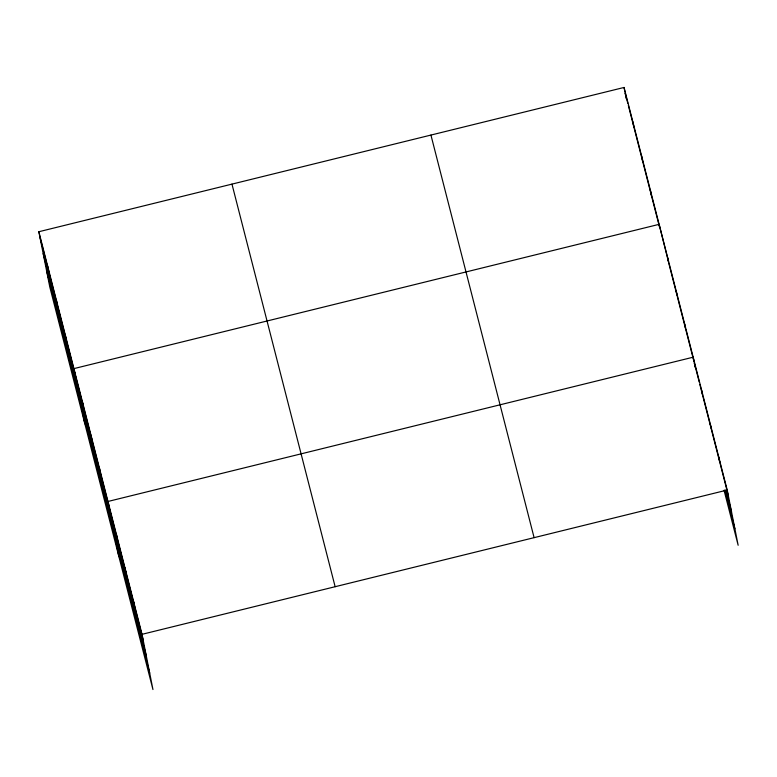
<?xml version="1.0" encoding="UTF-8"?>
<svg xmlns="http://www.w3.org/2000/svg" width="777" height="777" viewBox="0 0 777 777"><rect width="100%" height="100%" fill="white"/><g stroke="black" fill="none" stroke-linecap="round" stroke-linejoin="round"><path stroke-width="1.17" d="M38.85 231.731L142.026 634.323L152.952 689.539L49.786 286.956L38.85 231.731L624.048 87.461L727.214 490.044L738.15 545.269L724.057 490.297M142.026 634.323L727.214 490.044M627.758 103.176L625.126 92.91L626.281 98.776M628.34 105.458L659.615 227.506M668.715 263.005L676.932 295.075M677.223 296.212L685.44 328.282M685.741 329.429L693.958 361.499M699.242 382.119L694.249 362.645L695.182 367.336M699.824 384.401L702.466 394.716M702.758 395.862L728.292 495.503M725.971 490.161L731.545 511.926M724.922 489.908L734.896 528.846M430.934 135.072L534.1 537.655M231.964 184.12L335.14 586.713M39.928 237.179L143.104 639.772M43.182 253.603L146.358 656.196M46.533 270.532L149.708 673.115M718.706 456.837L719.784 462.286M710.197 423.62L711.052 427.981M701.68 390.404L702.544 394.765M694.036 361.558L693.171 357.197L107.974 501.466L118.91 556.691M684.654 323.98L685.518 328.341M676.145 290.763L677.01 295.124M667.637 257.556L668.502 261.917L659.119 224.339L73.932 368.609L84.858 423.834M650.349 190.122L651.437 195.571M641.579 155.895L642.666 161.344M632.818 121.678L633.896 127.127M624.048 87.461L624.912 91.822M133.508 601.107L134.586 606.565M125 567.9L126.078 573.348M116.492 534.683L117.57 540.132M99.466 468.259L100.544 473.708M90.948 435.042L92.036 440.491M82.44 401.826L83.518 407.274M65.161 334.392L66.239 339.84M56.391 300.175L57.469 305.623M47.62 265.957L48.698 271.406"/></g></svg>
